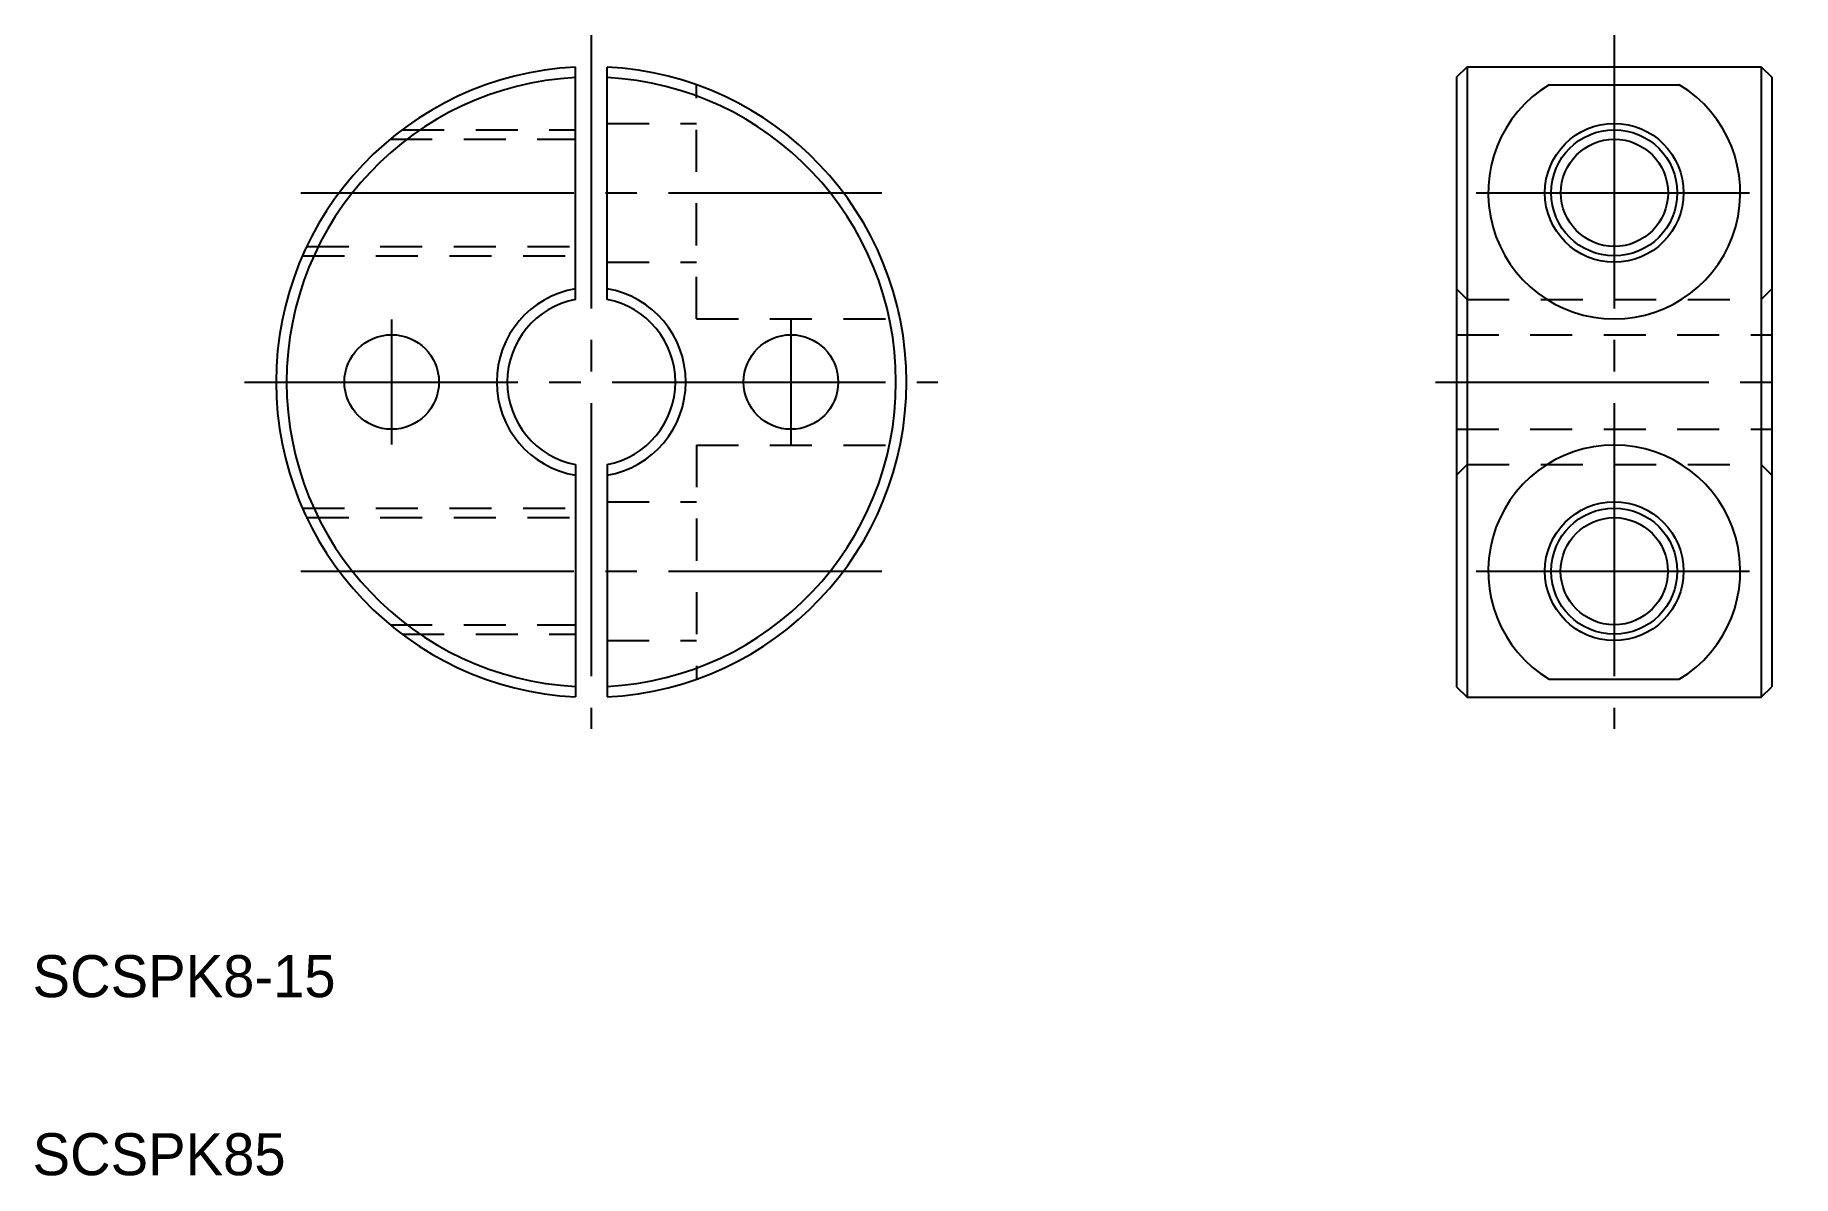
# Model space of a CAD drawing. Extents: x 72.7 to 156.4, y 74.8 to 129.1.
import ezdxf

# ---------------------------------------------------------------- set-up
doc = ezdxf.new("R2010")
doc.units = 0
doc.linetypes.add('CENTER', pattern=[17.5, 13, -1.5, 1.5, -1.5])
doc.linetypes.add('DASHED', pattern=[3.5, 2, -1.5])
doc.layers.get('0').update_dxf_attribs({"linetype": 'CONTINUOUS'})
doc.layers.add('CENTER', color=1, linetype='CENTER')

msp = doc.modelspace()

# ---------------------------------------------------------------- linework, layer by layer
at = {"color": 7, "linetype": 'CONTINUOUS'}
for p, q in [((98.428, 116.496), (98.428, 127.548)), ((99.928, 116.496), (99.928, 127.548)), ((140.361, 127.067), (140.861, 127.567)), ((140.861, 127.567), (140.861, 97.567)), ((140.861, 127.567), (154.861, 127.567)), ((154.861, 127.567), (154.861, 97.567)), ((154.861, 127.567), (155.361, 127.067)), ((140.361, 127.067), (140.361, 98.067)), ((144.769, 126.709), (150.953, 126.709)), ((155.361, 127.067), (155.361, 98.067)), ((98.428, 108.638), (98.428, 97.586)), ((99.928, 108.638), (99.928, 97.586)), ((140.361, 98.067), (140.861, 97.567)), ((144.769, 98.425), (150.953, 98.425)), ((154.861, 97.567), (155.361, 98.067)), ((140.861, 97.567), (154.861, 97.567))]:
    msp.add_line(p, q, dxfattribs=at)
at = {"color": 3, "linetype": 'DASHED'}
for p, q in [((104.178, 115.567), (104.178, 126.709)), ((99.928, 124.867), (104.178, 124.867)), ((89.607, 124.117), (98.428, 124.117)), ((90.178, 124.567), (98.428, 124.567)), ((85.635, 119.017), (98.428, 119.017)), ((85.43, 118.567), (98.428, 118.567)), ((99.928, 118.267), (104.178, 118.267)), ((140.361, 116.996), (140.861, 116.496)), ((140.861, 116.496), (154.861, 116.496)), ((154.861, 116.496), (155.361, 116.996)), ((104.178, 115.567), (113.875, 115.567)), ((140.361, 114.817), (155.361, 114.817)), ((140.361, 110.317), (155.361, 110.317)), ((104.178, 109.567), (104.178, 98.425)), ((104.178, 109.567), (113.875, 109.567)), ((140.361, 108.138), (140.861, 108.638)), ((140.861, 108.638), (154.861, 108.638)), ((154.861, 108.638), (155.361, 108.138)), ((85.43, 106.567), (98.428, 106.567)), ((99.928, 106.867), (104.178, 106.867)), ((85.635, 106.117), (98.428, 106.117)), ((89.607, 101.017), (98.428, 101.017)), ((90.178, 100.567), (98.428, 100.567)), ((99.928, 100.267), (104.178, 100.267))]:
    msp.add_line(p, q, dxfattribs=at)
at = {"color": 7, "linetype": 'CONTINUOUS'}
for centre in [(147.861, 121.567), (147.861, 103.567)]:
    msp.add_circle(centre, 3.3, dxfattribs=at)
at = {"color": 3, "linetype": 'CONTINUOUS'}
for centre in [(147.861, 121.567), (147.861, 103.567)]:
    msp.add_circle(centre, 3, dxfattribs=at)
for centre, radius in [((147.871, 121.567), 2.55), ((89.678, 112.567), 2.25), ((108.678, 112.567), 2.25), ((147.861, 103.567), 2.55)]:
    msp.add_circle(centre, radius)
at = {"color": 7, "linetype": 'CONTINUOUS'}
for centre, radius, start, end in [((99.178, 112.567), 15, 92.86598, 267.13403), ((99.178, 112.567), 15, 272.86599, 87.13401), ((99.178, 112.567), 14.5, 92.9649, 267.0351), ((99.178, 112.567), 14.5, 272.9649, 87.0351), ((147.861, 121.567), 6, 121.01609, 58.98391), ((99.178, 112.567), 4.5, 99.59407, 260.40593), ((99.178, 112.567), 4, 100.80693, 259.19308), ((99.178, 112.567), 4.5, 279.59407, 80.40593), ((99.178, 112.567), 4, 280.80692, 79.19308), ((147.861, 103.567), 6, 301.01609, 238.98391)]:
    msp.add_arc(centre, radius, start, end, dxfattribs=at)
at = {"layer": 'CENTER', "color": 1, "linetype": 'CENTER'}
for p, q in [((99.178, 129.067), (99.178, 96.067)), ((147.861, 129.067), (147.861, 96.067)), ((85.349, 121.567), (113.007, 121.567)), ((141.294, 121.567), (154.447, 121.567)), ((89.678, 115.544), (89.678, 109.59)), ((108.678, 115.544), (108.678, 109.59)), ((82.678, 112.567), (115.678, 112.567)), ((139.361, 112.567), (156.361, 112.567)), ((85.349, 103.567), (113.007, 103.567)), ((141.294, 103.567), (154.447, 103.567))]:
    msp.add_line(p, q, dxfattribs=at)

# ---------------------------------------------------------------- texts
for s, p in [('SCSPK8-15', (72.59, 83.302)), ('SCSPK85', (72.59, 74.832))]:
    msp.add_text(s, height=2).set_placement(p)

doc.saveas('drawing.dxf')
